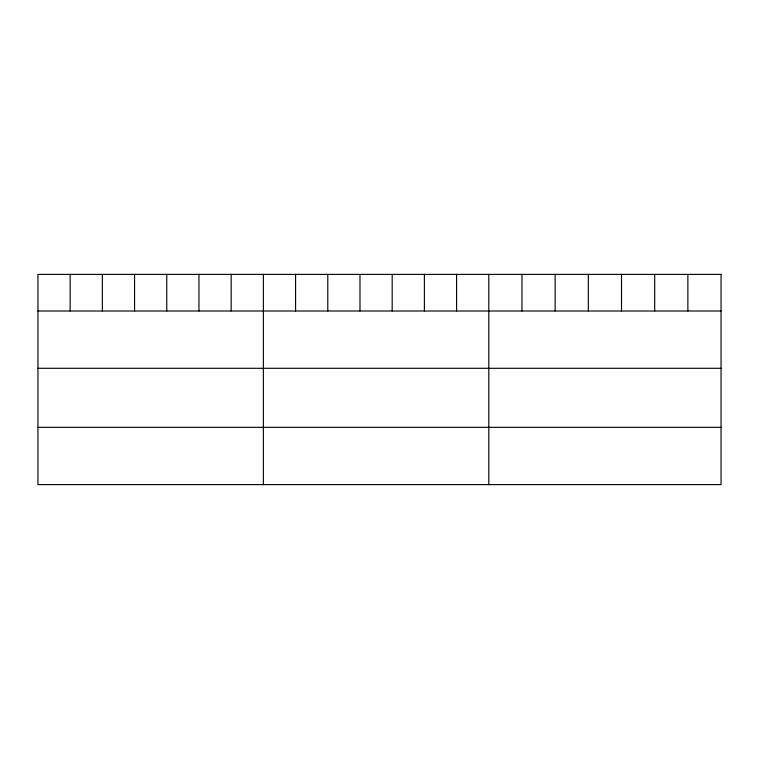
<?xml version="1.0" encoding="UTF-8"?>
<svg xmlns="http://www.w3.org/2000/svg" width="759" height="759" viewBox="0 0 759 759"><rect width="100%" height="100%" fill="white"/><g stroke="black" fill="none" stroke-linecap="round" stroke-linejoin="round"><path stroke-width="1.14" d="M37.95 311L721.05 311M37.95 368.295L721.05 368.295M37.95 427.326L721.05 427.326M687.872 274.388L687.872 311M654.694 274.388L654.694 311M621.517 274.388L621.517 311M588.329 274.388L588.329 311M555.152 274.388L555.152 311M521.974 274.388L521.974 311M488.796 274.388L488.796 484.612M456.595 274.388L456.595 311M424.385 274.388L424.385 311M392.185 274.388L392.185 311M359.984 274.388L359.984 311M327.784 274.388L327.784 311M295.574 274.388L295.574 311M263.373 274.388L263.373 484.612M231.172 274.388L231.172 311M198.962 274.388L198.962 311M166.762 274.388L166.762 311M134.561 274.388L134.561 311M102.361 274.388L102.361 311M70.151 274.388L70.151 311M721.05 274.388L37.95 274.388L37.95 484.612L721.05 484.612L721.05 274.388"/></g></svg>
